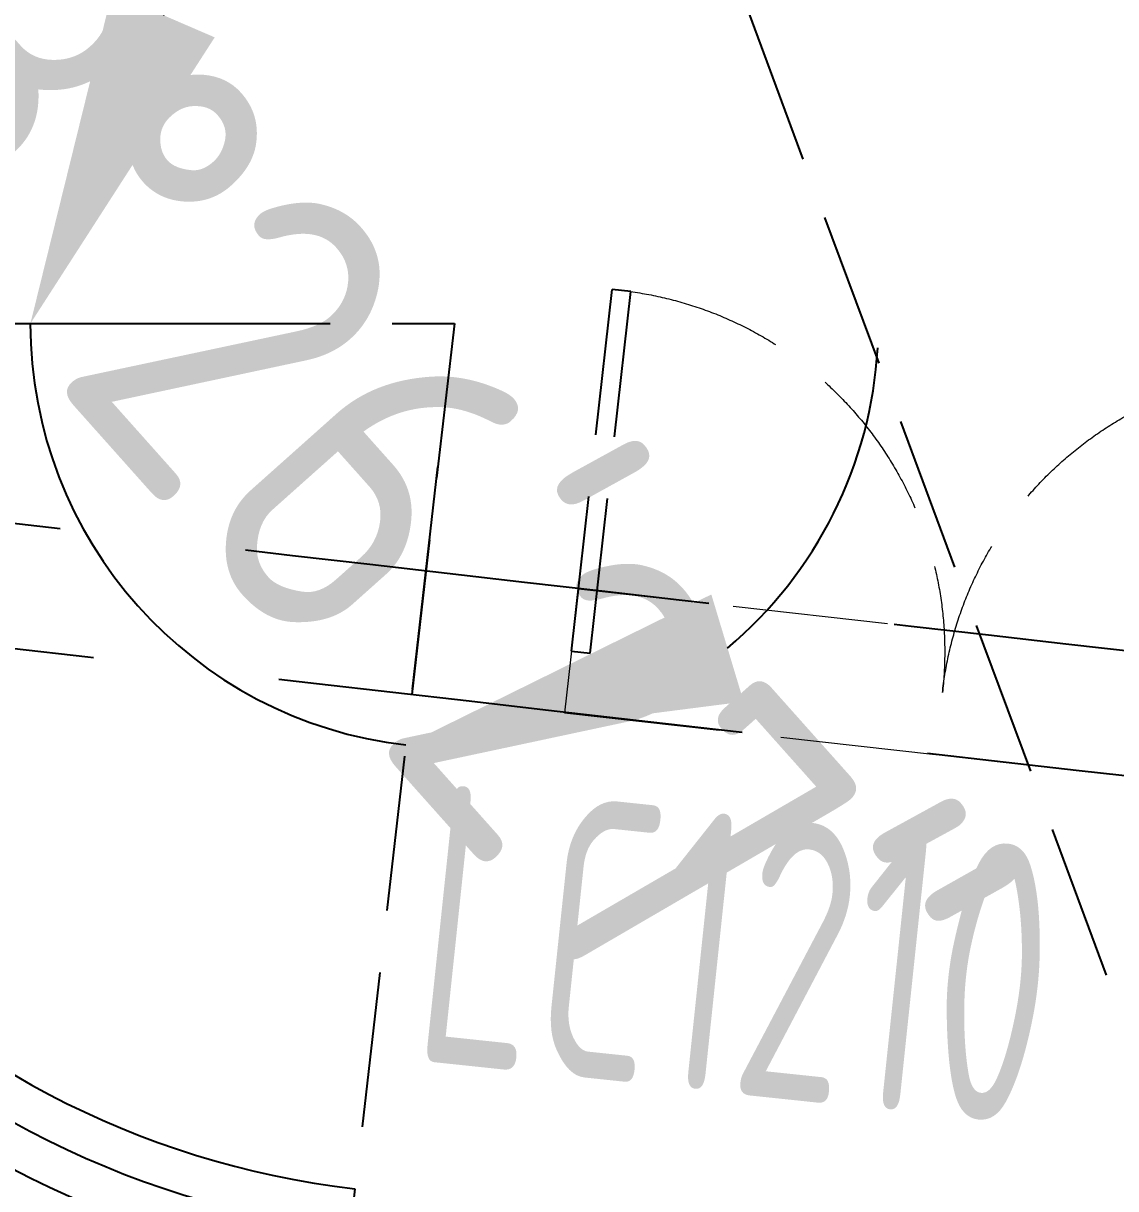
# Model space of a CAD drawing. Header units: inches. Extents: x 0 to 1813292486, y 0 to 3473589894.
# Drawn here: x 600536893 to 600538649, y 3473204351 to 3473206225 of the extents above; entities that cross this region are included whole.
import ezdxf

# ---------------------------------------------------------------- set-up
doc = ezdxf.new("R2010")
doc.units = ezdxf.units.IN
doc.header["$LTSCALE"] = 1000
doc.header["$MEASUREMENT"] = 0
doc.linetypes.add('AX-MALL-DIM-P02$0$DASH', pattern=[0.35, 0.25, -0.1])
doc.linetypes.add('AX-MALL-WALL-P02-QT$0$DASH', pattern=[0.35, 0.25, -0.1])
for name, color, linetype in [('A-Anno-Note', 241, 'Continuous'), ('AX-MALL-DIM-P02$0$A-Anno-Dims', 3, 'Continuous'), ('AX-MALL-DIM-P02$0$A-Detl-Patt', 8, 'Continuous'), ('AX-MALL-P02-200$0$A-Anno-Note', 241, 'Continuous'), ('AX-MALL-WALL-P02$0$A-Anno-Note', 241, 'Continuous'), ('AX-MALL-WALL-P02-QT$0$A-Curt', 151, 'Continuous'), ('AX-MALL-WALL-P02-QT$0$A-Detl-Patt', 8, 'Continuous'), ('AX-MALL-WALL-P02-QT$0$A-Detl-Thin', 131, 'Continuous'), ('AX-MALL-WORD-P02$0$A-Wind-Iden', 11, 'Continuous')]:
    doc.layers.add(name, color=color, linetype=linetype)
doc.layers.add('AX-MALL-WALL-P02-QT$0$M-AUX-TO-ARCH', color=1, linetype='Continuous', plot=False)
doc.styles.add('AX-MALL-DIM-P02$0$_TCH_DIM_T3', font='gbenor.shx')
doc.styles.add('AX-MALL-WORD-P02$0$_TCH_WINDOW', font='gbenor.shx', dxfattribs={"bigfont": 'gbcbig.shx'})
doc.dimstyles.new('AX-MALL-DIM-P02$0$_TCH_ARROW&&180', dxfattribs={"dimtxt": 535.5, "dimasz": 540, "dimexe": 450, "dimexo": 450, "dimgap": 137.25, "dimtad": 1, "dimdec": 0, "dimzin": 0, "dimdsep": 46, "dimtxsty": 'AX-MALL-DIM-P02$0$_TCH_DIM_T3', "dimcen": 0.09, "dimclrt": 7, "dimaunit": 1, "dimadec": 3, "dimazin": 2, "dimtfac": 1, "dimtdec": 0, "dimtix": 1, "dimtmove": 2, "dimatfit": 3, "dimfxl": 500, "dimtolj": 1, "dimtzin": 0, "dimarcsym": 0})

# ---------------------------------------------------------------- blocks, each defined once
blk = doc.blocks.new('AX-MALL-WORD-P02')
at = {"layer": 'AX-MALL-WORD-P02$0$A-Wind-Iden', "style": 'AX-MALL-WORD-P02$0$_TCH_WINDOW', "width": 0.7}
blk.add_text('LC1210', height=446.25, rotation=333.5502, dxfattribs=at).set_placement((600340810.8, 3473079635.9))
blk = doc.blocks.new('AX-MALL-WALL-P02-QT$0$tj')
at = {"layer": 'AX-MALL-WALL-P02-QT$0$A-Detl-Patt'}
h = blk.add_hatch(dxfattribs=at)
h.set_pattern_fill('STEEL', color=256, scale=100, angle=50.4318)
h.set_pattern_definition([(75, (-14278.2, 156289.83), (-153.340725, 41.08752), []), (75, (-14317.88, 156358.57), (-153.340725, 41.08752), [])])
edge = h.paths.add_edge_path()
edge.add_line((88101.3, 47666.6), (87883.9, 47459.8))
edge.add_line((87883.9, 47459.8), (91571.5, 43584.6))
edge.add_arc((262949.4, 558937.7), 543101.4, 251.605736, 260.028867)
edge.add_arc((172180.8, -2862.1), 27100, 64.71287, 96.9316, ccw=False)
edge.add_arc((262949, 558936.3), 543100, 261.615511, 271.725148)
edge.add_line((279299, 16082.5), (279299, 16382.7))
edge.add_arc((262949, 558936.3), 542800, 261.620204, 271.726101, ccw=False)
edge.add_arc((172180.8, -2862.1), 27400, 64.80632, 96.83816)
edge.add_arc((262949.4, 558937.7), 542801.4, 251.613639, 260.024173, ccw=False)
edge.add_line((91737.3, 43845.7), (88101.3, 47666.6))
blk = doc.blocks.new('AX-MALL-WALL-P02-QT$0$1')
at = {"layer": 'AX-MALL-WALL-P02-QT$0$A-Detl-Patt', "linetype": 'AX-MALL-WALL-P02-QT$0$DASH', "extrusion": (0, 0, -1)}
for p, q in [((108521.7, -109072.2), (108772.2, -108543.5)), ((108548.8, -109085), (108799.3, -108556.4)), ((108799.3, -108556.4), (108772.2, -108543.5)), ((109579.1, -109573.1), (109829.5, -109044.4)), ((109829.5, -109044.4), (109856.6, -109057.2)), ((109606.2, -109585.9), (109856.6, -109057.2)), ((108521.7, -109072.2), (108548.8, -109085)), ((109606.2, -109585.9), (109579.1, -109573.1))]:
    blk.add_line(p, q, dxfattribs=at)
at = {"layer": 'AX-MALL-WALL-P02-QT$0$A-Detl-Patt', "linetype": 'AX-MALL-WALL-P02-QT$0$DASH', "lineweight": 13, "extrusion": (0, 0, -1)}
blk.add_lwpolyline([(-108799.2, -108556.5, 0.406722), (-109064, -109329.1, 0.406722), (-109829.4, -109044.6)], format="xyb", dxfattribs=at)
at = {"layer": 'AX-MALL-WALL-P02-QT$0$A-Detl-Patt', "linetype": 'AX-MALL-WALL-P02-QT$0$DASH', "lineweight": 13}
blk.add_lwpolyline([(108478.9, -109162.6), (109563.4, -109676.3), (109649, -109495.5), (108564.5, -108981.8)], close=True, dxfattribs=at)
blk = doc.blocks.new('AX-MALL-WALL-P02-QT')
at = {"layer": 'AX-MALL-WALL-P02-QT$0$A-Curt'}
for radius, end in [(1600, 242.9368), (1533.3, 243.0417), (1466.7, 243.0091), (1400, 243.0091)]:
    blk.add_arc((600341293.4, 3473080718.6), radius, 159.5682, end, dxfattribs=at)
at = {"layer": 'AX-MALL-WALL-P02-QT$0$A-Detl-Patt', "linetype": 'AX-MALL-WALL-P02-QT$0$DASH'}
blk.add_line((600341915.2, 3473086970.9), (600341899.7, 3473064930.2), dxfattribs=at)
at = {"layer": 'AX-MALL-WALL-P02-QT$0$A-Detl-Thin'}
blk.add_lwpolyline([(600335808.9, 3473081746.9, 0.002483), (600340567.4, 3473079293.1, 0.002483)], format="xyb", dxfattribs=at)
at = {"layer": 'AX-MALL-WALL-P02-QT$0$A-Detl-Thin', "linetype": 'AX-MALL-WALL-P02-QT$0$DASH', "ltscale": 3}
for points in [[(600339916.7, 3473080972.8, 0.001858), (600343487.3, 3473079159.7)], [(600339894.3, 3473080759.5, 0.001832), (600343417, 3473078971.2)]]:
    blk.add_lwpolyline(points, format="xyb", dxfattribs=at)
at = {"layer": 'AX-MALL-WALL-P02-QT$0$A-Detl-Thin', "rotation": 339.5681613091762}
blk.add_blockref('AX-MALL-WALL-P02-QT$0$tj', (600144118.7, 3473128496.3), dxfattribs=at)
at = {"layer": 'AX-MALL-WALL-P02-QT$0$M-AUX-TO-ARCH', "rotation": 358.5101035378059}
blk.add_blockref('AX-MALL-WALL-P02-QT$0$1', (600235637.2, 3473192016.5), dxfattribs=at)
blk = doc.blocks.new('AX-MALL-WALL-P02')
at = {"layer": 'AX-MALL-WALL-P02$0$A-Anno-Note'}
blk.add_blockref('AX-MALL-WORD-P02', (0, 0), dxfattribs=at)
blk.add_blockref('AX-MALL-WALL-P02-QT', (0, 0), dxfattribs=at)
blk = doc.blocks.new('*D1047')
at = {"layer": 'AX-MALL-DIM-P02$0$A-Anno-Dims', "color": 0, "lineweight": -2, "transparency": 16777216}
for p, q in [((600340738.8, 3473080925.2), (600341076.2, 3473080799.5)), ((600341024.8, 3473080191.2), (600341188.2, 3473080512))]:
    blk.add_line(p, q, dxfattribs=at)
for start, end in [(66.2643, 112.9162), (159.5682, 243.0091), (289.661, 336.313)]:
    blk.add_arc((600341293.4, 3473080718.6), 681.9, start, end, dxfattribs=at)
at = {"layer": 'AX-MALL-DIM-P02$0$A-Anno-Dims', "color": 0, "transparency": 16777216}
for points in [[(600341092.9, 3473081284.4), (600340962.9, 3473081408.9), (600340654.5, 3473080956.6)], [(600341517.1, 3473079986.6), (600341528.6, 3473080166.3), (600340984, 3473080111)]]:
    blk.add_solid(points, dxfattribs=at)
at = {"layer": 'AX-MALL-DIM-P02$0$A-Anno-Dims', "color": 7, "transparency": 16777216, "insert": (600341035.5, 3473080618.1), "char_height": 535.5, "attachment_point": 5, "rotation": 291.2886, "style": 'AX-MALL-DIM-P02$0$_TCH_DIM_T3'}
blk.add_mtext('\\A1;83°26\'27"', dxfattribs=at)
blk = doc.blocks.new('AX-MALL-DIM-P02')
at = {"layer": 'AX-MALL-DIM-P02$0$A-Anno-Dims'}
blk.add_lwpolyline([(600341809.6, 3473079224.5, 0, 0, 0), (600342529.7, 3473078853.7, 0, 144, 0), (600342049.6, 3473079101, 0, 0, 0)], format="xyseb", dxfattribs=at)
at = {"layer": 'AX-MALL-DIM-P02$0$A-Detl-Patt', "linetype": 'AX-MALL-DIM-P02$0$DASH'}
for p, q in [((600339887.8, 3473081242.2), (600341293.4, 3473080718.6)), ((600341293.4, 3473080718.6), (600340597.5, 3473079352.3))]:
    blk.add_line(p, q, dxfattribs=at)
at = {"layer": 'AX-MALL-DIM-P02$0$A-Anno-Dims'}
dim = blk.add_angular_dim_3p(base=(600340617.216, 3473080630.9789), center=(600341293.4487, 3473080718.5878), p1=(600340317.1114, 3473081082.3021), p2=(600340820.5906, 3473079790.1871), dimstyle='AX-MALL-DIM-P02$0$_TCH_ARROW&&180', override={"dimgap": 0}, dxfattribs=at)
dim.commit()
dim.dimension.update_dxf_attribs({"geometry": '*D1047', "text_midpoint": (600341035.4582, 3473080618.0605), "dimtype": 133, "text_rotation": 291.2886})
blk = doc.blocks.new('AX-MALL-P02-200')
at = {"layer": 'AX-MALL-P02-200$0$A-Anno-Note'}
blk.add_blockref('AX-MALL-WALL-P02', (0, 0), dxfattribs=at)
blk.add_blockref('AX-MALL-DIM-P02', (0, 0), dxfattribs=at)

msp = doc.modelspace()

# ---------------------------------------------------------------- block references
at = {"layer": 'A-Anno-Note', "rotation": 20.43183869077545}
msp.add_blockref('AX-MALL-P02-200', (1250392458.5, 9048125.7), dxfattribs=at)

doc.saveas('drawing.dxf')
